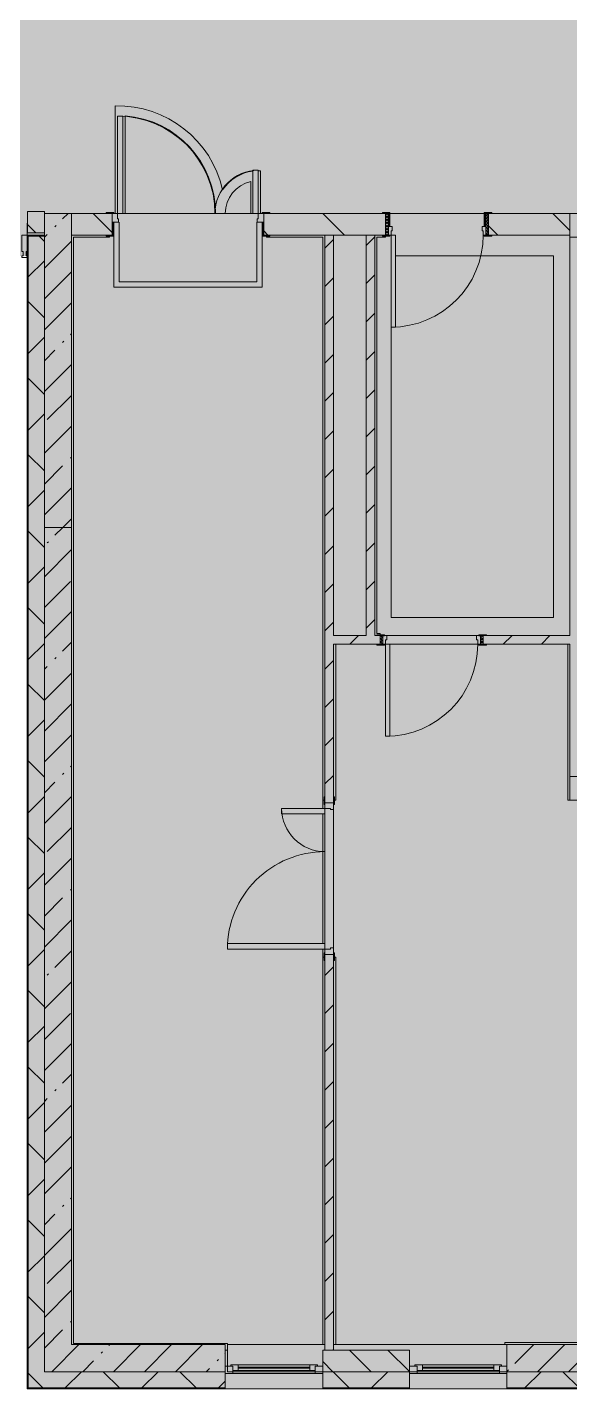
# Model space of a CAD drawing. Header units: millimetres. Extents: x 81382 to 274816, y -8553 to 29000.
# Drawn here: x 237008 to 242016, y -258 to 12321 of the extents above; entities that cross this region are included whole.
import ezdxf

# ---------------------------------------------------------------- set-up
doc = ezdxf.new("R2010")
doc.units = ezdxf.units.MM
doc.linetypes.add('200_ШТРИХ__ш1_п0_6_', pattern=[800, 500, -300])
for name, color, linetype, lineweight, true_color in [('A-DETL-1', 7, 'Continuous', 5, 0x737373), ('A-DOOR-4', 7, 'Continuous', 5, 0xb7b7b7), ('A-DOOR-5', 7, 'Continuous', 5, 0xe2e2e2), ('A-DOOR-6', 7, 'Continuous', 5, 0xaaaaaa), ('A-DOOR-FRAM-4', 7, 'Continuous', 5, 0xe2e2e2), ('A-DOOR-FRAM-5', 7, 'Continuous', 5, 0xb7b7b7), ('A-DOOR-FRAM-6', 7, 'Continuous', 5, 0xaaaaaa), ('A-FLOR-1', 7, 'Continuous', 5, 0xb7b7b7), ('A-GLAZ-2', 7, 'Continuous', 5, 0x737373), ('A-GLAZ-CWMG-3', 7, 'Continuous', 5, 0x737373), ('A-WALL-3', 7, 'Continuous', 5, 0x737373), ('A-WALL-4', 7, 'Continuous', 9, 0x737373), ('I-WALL-3', 7, 'Continuous', 5, 0x737373), ('S-COLS-2', 7, 'Continuous', 5, 0x737373)]:
    doc.layers.add(name, color=color, linetype=linetype, lineweight=lineweight, true_color=true_color)
doc.layers.add('A-DETL-GENF-2', color=7, linetype='Continuous', lineweight=9, true_color=0xc0c0c0, transparency=0.4)
for name, color, linetype, lineweight in [('A-DETL-MBND-1', 7, '200_ШТРИХ__ш1_п0_6_', 9), ('A-GLAZ-CWMG-2', 7, 'Continuous', 5), ('A-WALL', 7, 'Continuous', 9), ('A-WALL-2', 7, 'Continuous', 5), ('I-WALL-2', 7, 'Continuous', 5), ('S-COLS-1', 7, 'Continuous', 5)]:
    doc.layers.add(name, color=color, linetype=linetype, lineweight=lineweight)
pattern_1 = [(45, (147806.5, 0), (-176.7767, 176.7767), [])]
pattern_2 = [(45, (147806.5, 0), (-353.5534, 353.5534), []), (135, (147806.5, 0), (-353.5534, -353.5534), [])]
pattern_3 = [(135, (147806.5, 0), (-353.5534, -353.5534), [])]
pattern_4 = [(45, (147806.5, 0), (-285.1231, 285.1231), []), (45, (148091.6, 0), (-285.1231, 285.1231), [504.031, -100.806, 16.764, -84.042])]

# ---------------------------------------------------------------- blocks, each defined once
blk = doc.blocks.new('110_Дверь_СКБ_2Ст - Д-5_п_ Из игровой в коридор-32215844-3_6_3_птичка')
at = {"layer": 'A-DOOR-5'}
for points in [[(-638, 40), (-588, 40), (-588, 940), (-638, 940)], [(612, 440), (612, 40), (662, 40), (662, 440)]]:
    blk.add_hatch(color=256, dxfattribs=at).paths.add_polyline_path(points)
h = blk.add_hatch(color=256, dxfattribs=at)
h.paths.add_polyline_path([(-688, 40), (-688, -40), (-628, -40), (-628, -10), (-638, -10), (-638, 40)])
h.paths.add_polyline_path([(652, -40), (712, -40), (712, 40), (662, 40), (662, -10), (652, -10)])
at = {"layer": 'A-DOOR-FRAM-4'}
for points in [[(-743, 40), (-673, 40), (-673, 48), (-743, 48)], [(698, 40), (767, 40), (767, 48), (698, 48)], [(-743, -48), (-673, -48), (-673, -40), (-743, -40)], [(698, -48), (767, -48), (767, -40), (698, -40)]]:
    blk.add_hatch(color=256, dxfattribs=at).paths.add_polyline_path(points)
at = {"layer": 'A-DOOR-4'}
for p, q in [((-638, 940), (-638, 40)), ((-588, 940), (-638, 940)), ((-588, 40), (-588, 940)), ((662, 440), (612, 440)), ((612, 440), (612, 40)), ((662, 40), (662, 440)), ((-638, 40), (-588, 40)), ((612, 40), (662, 40))]:
    blk.add_line(p, q, dxfattribs=at)
for centre, radius, start, end in [((-638, 40), 900, 0, 90), ((662, 40), 400, 90, 180)]:
    blk.add_arc(centre, radius, start, end, dxfattribs=at)
at = {"layer": 'A-DOOR-FRAM-5'}
for p, q in [((-673, 48), (-743, 48)), ((-743, 48), (-743, 40)), ((-743, 40), (-673, 40)), ((-638, 40), (-688, 40)), ((-688, 40), (-688, -40)), ((-673, 40), (-673, 48)), ((-638, -10), (-638, 40)), ((662, 40), (662, -10)), ((712, 40), (662, 40)), ((767, 48), (698, 48)), ((698, 48), (698, 40)), ((698, 40), (767, 40)), ((712, -40), (712, 40)), ((767, 40), (767, 48)), ((-673, -40), (-743, -40)), ((-743, -40), (-743, -48)), ((-743, -48), (-673, -48)), ((-688, -40), (-628, -40)), ((-673, -39), (-688, -39)), ((-688, -39), (-688, -40)), ((-688, -40), (-673, -40)), ((-673, -40), (-673, -39)), ((-673, -48), (-673, -40)), ((-628, -10), (-638, -10)), ((-628, -40), (-628, -10)), ((662, -10), (652, -10)), ((652, -10), (652, -40)), ((652, -40), (712, -40)), ((712, -39), (698, -39)), ((698, -39), (698, -40)), ((698, -40), (712, -40)), ((767, -40), (698, -40)), ((698, -40), (698, -48)), ((698, -48), (767, -48)), ((712, -40), (712, -39)), ((767, -48), (767, -40))]:
    blk.add_line(p, q, dxfattribs=at)
blk = doc.blocks.new('110_Дверь_СКБ_2Ст - Д-2а_п_ Из коридора на лестницу-32215207-3_6_3_птичка')
at = {"layer": 'A-DOOR-5'}
for points in [[(-587.5, 100), (-587.5, 1000), (-637.5, 1000), (-637.5, 100)], [(662.5, 100), (662.5, 500), (612.5, 500), (612.5, 100)], [(712.5, -100), (712.5, 20), (697.5, 20), (697.5, -100)]]:
    blk.add_hatch(color=256, dxfattribs=at).paths.add_polyline_path(points)
h = blk.add_hatch(color=256, dxfattribs=at)
h.paths.add_polyline_path([(-687.5, 20), (-627.5, 20), (-627.5, 50), (-637.5, 50), (-637.5, 100), (-687.5, 100)])
h.paths.add_polyline_path([(652.5, 20), (712.5, 20), (712.5, 100), (662.5, 100), (662.5, 50), (652.5, 50), (652.5, 25.9)])
at = {"layer": 'A-DOOR-FRAM-4'}
for points in [[(-672.5, 100), (-672.5, 108), (-742.5, 108), (-742.5, 100)], [(-672.5, -100), (-672.5, 20), (-687.5, 20), (-687.5, -100)], [(767.5, 100), (767.5, 108), (697.5, 108), (697.5, 100), (727.8, 100)], [(-672.5, -108), (-672.5, -100), (-742.5, -100), (-742.5, -108)], [(767.5, -108), (767.5, -100), (697.5, -100), (697.5, -108), (727.8, -108)]]:
    blk.add_hatch(color=256, dxfattribs=at).paths.add_polyline_path(points)
at = {"layer": 'A-DOOR-4'}
for p, q in [((-637.5, 1000), (-637.5, 100)), ((-587.5, 1000), (-637.5, 1000)), ((-587.5, 100), (-587.5, 1000)), ((662.5, 500), (612.5, 500)), ((612.5, 500), (612.5, 100)), ((662.5, 100), (662.5, 500)), ((-637.5, 100), (-587.5, 100)), ((612.5, 100), (662.5, 100))]:
    blk.add_line(p, q, dxfattribs=at)
for centre, radius, start, end in [((-637.5, 100), 900, 0, 90), ((662.5, 100), 400, 90, 180)]:
    blk.add_arc(centre, radius, start, end, dxfattribs=at)
at = {"layer": 'A-DOOR-FRAM-5'}
for p, q in [((-672.5, 108), (-742.5, 108)), ((-742.5, 108), (-742.5, 100)), ((-742.5, 100), (-672.5, 100)), ((-637.5, 100), (-687.5, 100)), ((-687.5, 100), (-687.5, 20)), ((-687.5, 20), (-627.5, 20)), ((-672.5, 20), (-687.5, 20)), ((-687.5, 20), (-687.5, -100)), ((-672.5, 100), (-672.5, 108)), ((-672.5, -100), (-672.5, 20)), ((-637.5, 50), (-637.5, 100)), ((-627.5, 50), (-637.5, 50)), ((-627.5, 20), (-627.5, 50)), ((662.5, 50), (652.5, 50)), ((652.5, 50), (652.5, 20)), ((652.5, 20), (712.5, 20)), ((662.5, 100), (662.5, 50)), ((712.5, 100), (662.5, 100)), ((767.5, 108), (697.5, 108)), ((697.5, 108), (697.5, 100)), ((697.5, 100), (767.5, 100)), ((712.5, 20), (697.5, 20)), ((697.5, 20), (697.5, -100)), ((712.5, 20), (712.5, 100)), ((712.5, -100), (712.5, 20)), ((767.5, 100), (767.5, 108)), ((-672.5, -100), (-742.5, -100)), ((-742.5, -100), (-742.5, -108)), ((-742.5, -108), (-672.5, -108)), ((-687.5, -100), (-672.5, -100)), ((-672.5, -108), (-672.5, -100)), ((697.5, -100), (712.5, -100)), ((767.5, -100), (697.5, -100)), ((697.5, -100), (697.5, -108)), ((697.5, -108), (767.5, -108)), ((767.5, -108), (767.5, -100))]:
    blk.add_line(p, q, dxfattribs=at)
blk = doc.blocks.new('BSC_Колонна _Прямоугольная - 250х900-V58-3_6_3_птичка')
at = {"layer": 'S-COLS-1'}
h = blk.add_hatch(dxfattribs=at)
h.set_pattern_fill('FP_90', color=256, style=0, pattern_type=2)
h.set_pattern_definition([(45, (-94080, -25), (-285.1231, 285.1231), []), (45, (-93794.88, -25), (-285.1231, 285.1231), [504.031, -100.806, 16.764, -84.042])])
h.paths.add_polyline_path([(450, -125), (450, 125), (-450, 125), (-450, -125), (66, -125)])
at = {"layer": 'S-COLS-2'}
for p, q in [((450, 125), (-450, 125)), ((-450, 125), (-450, -125)), ((450, -125), (450, 125)), ((-450, -125), (450, -125))]:
    blk.add_line(p, q, dxfattribs=at)
blk = doc.blocks.new('120_Окно_СКБ_1Ст - 120_Окно_СКБ_1Ст 900х2500_h_ с форточкой-V60-3_6_3_птичка')
at = {"layer": 'A-GLAZ-2'}
for p, q in [((-450, -127), (-450, -57)), ((-450, -57), (-380, -57)), ((450, -57), (-450, -57)), ((-380, -57), (-380, -127)), ((380, -87), (-380, -87)), ((-380, -87), (-380, -127)), ((-330, -137), (-330, -87)), ((-330, -107), (330, -107)), ((330, -117), (-330, -117)), ((330, -137), (330, -87)), ((380, -127), (380, -57)), ((380, -57), (450, -57)), ((380, -127), (380, -87)), ((450, -57), (450, -127)), ((-380, -127), (-450, -127)), ((-450, -127), (-400, -127)), ((-380, -127), (-400, -127)), ((-400, -127), (-400, -137)), ((-400, -137), (400, -137)), ((400, -137), (-400, -137)), ((450, -127), (380, -127)), ((400, -127), (380, -127)), ((400, -127), (450, -127)), ((400, -137), (400, -127))]:
    blk.add_line(p, q, dxfattribs=at)
blk = doc.blocks.new('120_Окно_СКБ_1Ст - 120_Окно_СКБ_1Ст 900х2500_h_ с форточкой-22876038-3_6_3_птичка')
at = {"layer": 'A-GLAZ-2'}
for p, q in [((-450, -127), (-450, -57)), ((-450, -57), (-380, -57)), ((450, -57), (-450, -57)), ((-380, -57), (-380, -127)), ((380, -87), (-380, -87)), ((-380, -87), (-380, -127)), ((-330, -137), (-330, -87)), ((-330, -107), (330, -107)), ((330, -117), (-330, -117)), ((330, -137), (330, -87)), ((380, -127), (380, -57)), ((380, -57), (450, -57)), ((380, -127), (380, -87)), ((450, -57), (450, -127)), ((-380, -127), (-450, -127)), ((-450, -127), (-400, -127)), ((-380, -127), (-400, -127)), ((-400, -127), (-400, -137)), ((-400, -137), (400, -137)), ((400, -137), (-400, -137)), ((450, -127), (380, -127)), ((400, -127), (380, -127)), ((400, -127), (450, -127)), ((400, -137), (400, -127))]:
    blk.add_line(p, q, dxfattribs=at)
blk = doc.blocks.new('110_Дверь_СКБ_1Ст_Внутренняя1 - Д-8 950x2100h_охрана-V34-3_6_3_птичка')
at = {"layer": 'A-DOOR-5'}
h = blk.add_hatch(color=256, dxfattribs=at)
h.paths.add_polyline_path([(437, 100), (437, 60), (427, 60), (427, 20), (462, 20), (462, 100)])
h.paths.add_polyline_path([(-413, 100), (-438, 100), (-438, 20), (-403, 20), (-403, 60), (-413, 60)])
at = {"layer": 'A-DOOR-6'}
h = blk.add_hatch(dxfattribs=at)
h.set_pattern_fill('FP_6', color=256, style=0, pattern_type=2)
h.set_pattern_definition([(135, (1826.41, 164.685), (-14.14214, -14.14214), []), (225, (1826.41, 164.685), (14.14214, -14.14214), [])])
h.paths.add_polyline_path([(487, 100), (462, 100), (462, -100), (487, -100)])
at = {"layer": 'A-DOOR-FRAM-4'}
for points in [[(397, 950), (397, 100), (437, 100), (437, 950)], [(-493, 108), (-493, 100), (-423, 100), (-423, 108)], [(-423, 20), (-438, 20), (-438, -100), (-423, -100)], [(517, 108), (447, 108), (447, 100), (517, 100)], [(462, 20), (447, 20), (447, -100), (462, -100)], [(-493, -100), (-493, -108), (-423, -108), (-423, -100)], [(447, -100), (447, -108), (517, -108), (517, -100)]]:
    blk.add_hatch(color=256, dxfattribs=at).paths.add_polyline_path(points)
at = {"layer": 'A-DOOR-FRAM-6'}
h = blk.add_hatch(dxfattribs=at)
h.set_pattern_fill('FP_7', color=256, style=0, pattern_type=2)
h.set_pattern_definition([(45, (-296.384, 164.685), (-14.1421, 14.1421), []), (135, (-296.384, 164.685), (-14.1421, -14.1421), [])])
h.paths.add_polyline_path([(-438, 100), (-463, 100), (-463, -100), (-438, -100)])
at = {"layer": 'A-DOOR-4'}
for p, q in [((437, 950), (397, 950)), ((397, 950), (397, 100)), ((437, 100), (437, 950)), ((397, 100), (437, 100))]:
    blk.add_line(p, q, dxfattribs=at)
blk.add_arc((437, 100), 850, 90, 180, dxfattribs=at)
at = {"layer": 'A-DOOR-FRAM-5'}
for p, q in [((-423, 108), (-493, 108)), ((-493, 108), (-493, 100)), ((-493, 100), (-423, 100)), ((-438, 100), (-463, 100)), ((-463, 100), (-463, -100)), ((-413, 100), (-438, 100)), ((-438, 100), (-438, 20)), ((-438, -100), (-438, 100)), ((-423, 100), (-438, 100)), ((-438, 100), (-438, 99)), ((-438, 99), (-423, 99)), ((-438, 20), (-403, 20)), ((-423, 20), (-438, 20)), ((-438, 20), (-438, -100)), ((-423, 100), (-423, 108)), ((-423, 99), (-423, 100)), ((-423, -100), (-423, 20)), ((-413, 60), (-413, 100)), ((-403, 60), (-413, 60)), ((-403, 20), (-403, 60)), ((437, 60), (427, 60)), ((427, 60), (427, 20)), ((427, 20), (462, 20)), ((437, 100), (437, 60)), ((462, 100), (437, 100)), ((517, 108), (447, 108)), ((447, 108), (447, 100)), ((462, 100), (447, 100)), ((447, 100), (447, 99)), ((447, 100), (517, 100)), ((447, 99), (462, 99)), ((462, 20), (447, 20)), ((447, 20), (447, -100)), ((462, 20), (462, 100)), ((487, 100), (462, 100)), ((462, 100), (462, -100)), ((462, 99), (462, 100)), ((462, -100), (462, 20)), ((487, -100), (487, 100)), ((517, 100), (517, 108)), ((-423, -100), (-493, -100)), ((-493, -100), (-493, -108)), ((-493, -108), (-423, -108)), ((-463, -100), (-438, -100)), ((-438, -100), (-423, -100)), ((-423, -108), (-423, -100)), ((447, -100), (462, -100)), ((517, -100), (447, -100)), ((447, -100), (447, -108)), ((447, -108), (517, -108)), ((462, -100), (487, -100)), ((517, -108), (517, -100))]:
    blk.add_line(p, q, dxfattribs=at)
blk = doc.blocks.new('110_Дверь_СКБ_1Ст_Внутренняя1 - Д-8 950x2100h_охрана-V63-3_6_3_птичка')
at = {"layer": 'A-DOOR-5'}
h = blk.add_hatch(color=256, dxfattribs=at)
h.paths.add_polyline_path([(-438, 40), (-438, -40), (-403, -40), (-403, 0), (-413, 0), (-413, 40)])
h.paths.add_polyline_path([(437, 40), (437, 0), (427, 0), (427, -40), (462, -40), (462, 40)])
at = {"layer": 'A-DOOR-6'}
h = blk.add_hatch(dxfattribs=at)
h.set_pattern_fill('FP_16', color=256, style=0, pattern_type=2)
h.set_pattern_definition([(135, (1826.41, 104.685), (-14.14214, -14.14214), []), (225, (1826.41, 104.685), (14.14214, -14.14214), [])])
h.paths.add_polyline_path([(487, 40), (462, 40), (462, -40), (487, -40)])
at = {"layer": 'A-DOOR-FRAM-4'}
for points in [[(397, 890), (397, 40), (437, 40), (437, 890)], [(-493, 48), (-493, 40), (-423, 40), (-423, 48)], [(517, 48), (447, 48), (447, 40), (517, 40)], [(-423, -40), (-493, -40), (-493, -48), (-423, -48)], [(447, -40), (447, -48), (517, -48), (517, -40)]]:
    blk.add_hatch(color=256, dxfattribs=at).paths.add_polyline_path(points)
at = {"layer": 'A-DOOR-FRAM-6'}
h = blk.add_hatch(dxfattribs=at)
h.set_pattern_fill('FP_17', color=256, style=0, pattern_type=2)
h.set_pattern_definition([(45, (-296.384, 104.685), (-14.1421, 14.1421), []), (135, (-296.384, 104.685), (-14.1421, -14.1421), [])])
h.paths.add_polyline_path([(-438, 40), (-463, 40), (-463, -40), (-438, -40)])
at = {"layer": 'A-DOOR-4'}
for p, q in [((437, 890), (397, 890)), ((397, 890), (397, 40)), ((437, 40), (437, 890)), ((397, 40), (437, 40))]:
    blk.add_line(p, q, dxfattribs=at)
blk.add_arc((437, 40), 850, 90, 180, dxfattribs=at)
at = {"layer": 'A-DOOR-FRAM-5'}
for p, q in [((-423, 48), (-493, 48)), ((-493, 48), (-493, 40)), ((-493, 40), (-423, 40)), ((-438, 40), (-463, 40)), ((-463, 40), (-463, -40)), ((-413, 40), (-438, 40)), ((-438, 40), (-438, -40)), ((-438, -40), (-438, 40)), ((-423, 40), (-438, 40)), ((-438, 40), (-438, 39)), ((-438, 39), (-423, 39)), ((-423, 40), (-423, 48)), ((-423, 39), (-423, 40)), ((-413, 0), (-413, 40)), ((-403, 0), (-413, 0)), ((-403, -40), (-403, 0)), ((437, 0), (427, 0)), ((427, 0), (427, -40)), ((437, 40), (437, 0)), ((462, 40), (437, 40)), ((517, 48), (447, 48)), ((447, 48), (447, 40)), ((462, 40), (447, 40)), ((447, 40), (447, 39)), ((447, 40), (517, 40)), ((447, 39), (462, 39)), ((462, -40), (462, 40)), ((487, 40), (462, 40)), ((462, 40), (462, -40)), ((462, 39), (462, 40)), ((487, -40), (487, 40)), ((517, 40), (517, 48)), ((-423, -40), (-493, -40)), ((-493, -40), (-493, -48)), ((-493, -48), (-423, -48)), ((-463, -40), (-438, -40)), ((-423, -39), (-438, -39)), ((-438, -39), (-438, -40)), ((-438, -40), (-403, -40)), ((-438, -40), (-423, -40)), ((-423, -40), (-423, -39)), ((-423, -48), (-423, -40)), ((427, -40), (462, -40)), ((462, -39), (447, -39)), ((447, -39), (447, -40)), ((447, -40), (462, -40)), ((517, -40), (447, -40)), ((447, -40), (447, -48)), ((447, -48), (517, -48)), ((462, -40), (462, -39)), ((462, -40), (487, -40)), ((517, -48), (517, -40))]:
    blk.add_line(p, q, dxfattribs=at)
blk = doc.blocks.new('Прямоугольный импост - Импост структурный с накладкой - 190мм-33184356-3_6_3_птичка')
at = {"layer": 'A-GLAZ-CWMG-2'}
for p, q in [((-50, 2), (-50, 17)), ((-50, 17), (0, 17)), ((0, 17), (0, 2))]:
    blk.add_line(p, q, dxfattribs=at)
at = {"layer": 'A-GLAZ-CWMG-3'}
for p, q in [((-40, 0), (-50, 0)), ((-40, -40), (-40, 0)), ((0, 0), (-10, 0)), ((-10, 0), (-10, -40)), ((-50, -190), (-50, -40)), ((-50, -40), (-40, -40)), ((-10, -40), (0, -40)), ((0, -40), (0, -190)), ((0, -190), (-50, -190))]:
    blk.add_line(p, q, dxfattribs=at)

msp = doc.modelspace()

# ---------------------------------------------------------------- hatches: boundary and pattern name
at = {"layer": 'A-DETL-GENF-2'}
msp.add_hatch(color=256, dxfattribs=at).paths.add_polyline_path([(272158.8, -258), (273039.5, -258), (273039.5, 21479), (241139.5, 21479), (241139.5, 27379), (232376.5, 27379), (232376.5, 10208.3), (237016.5, 10208.3), (237016.5, -258), (271243.4, -258)])
at = {"layer": 'A-WALL-2'}
h = msp.add_hatch(dxfattribs=at)
h.set_pattern_fill('FP_67', color=256, style=0, pattern_type=2)
h.set_pattern_definition(pattern_2)
h.paths.add_polyline_path([(237016.5, -100), (237166.5, -100), (237166.5, 10392), (237016.5, 10392), (237016.5, 140.2)])
h = msp.add_hatch(dxfattribs=at)
h.set_pattern_fill('FP_65', color=256, style=0, pattern_type=2)
h.set_pattern_definition([(135, (147806.5, 0), (-176.7767, -176.7767), [])])
h.paths.add_polyline_path([(269236.5, -100), (269236.5, 100), (268936.5, 100), (268936.5, -100)])
h.paths.add_polyline_path([(261486.5, -100), (261486.5, 100), (261236.5, 100), (261236.5, -100)])
h.paths.add_polyline_path([(258536.5, -100), (259436.5, -100), (259436.5, 100), (258536.5, 100)])
h.paths.add_polyline_path([(267136.5, -100), (267136.5, 100), (266636.5, 100), (266636.5, -100)])
h.paths.add_polyline_path([(256736.5, -100), (257636.5, -100), (257636.5, 100), (256736.5, 100)])
h.paths.add_polyline_path([(264836.1, -100), (264836.5, -100), (264836.1, 100), (263786.5, 100), (263786.5, -100), (263920.8, -100)])
h.paths.add_polyline_path([(249275.5, -100), (249536.5, -100), (249536.5, 100), (248636.5, 100), (248636.5, -100)])
h.paths.add_polyline_path([(242336.5, -100), (242586.5, -100), (242586.5, 100), (242336.5, 100), (242336.5, 56.5)])
h.paths.add_polyline_path([(254036.5, -100), (254036.5, 100), (252986.5, 100), (252986.5, -100)])
h.paths.add_polyline_path([(245614.1, -100), (245936.5, -100), (245936.5, 100), (244886.5, 100), (244886.5, -100)])
h.paths.add_polyline_path([(250436.5, -100), (250686.5, -100), (250686.5, 100), (250436.5, 100)])
h.paths.add_polyline_path([(240122.1, -100), (240536.5, -100), (240536.5, 100), (239736.5, 100), (239736.5, -100)])
h = msp.add_hatch(dxfattribs=at)
h.set_pattern_fill('FP_67', color=256, style=0, pattern_type=2)
h.set_pattern_definition(pattern_2)
h.paths.add_polyline_path([(271536.5, -250), (272886.5, -250), (272886.5, -100), (271536.5, -100)])
h.paths.add_polyline_path([(268497.4, -250), (269236.5, -250), (269236.5, -100), (268036.5, -100), (268036.5, -250)])
h.paths.add_polyline_path([(256736.5, -250), (257636.5, -250), (257636.5, -100), (256736.5, -100)])
h.paths.add_polyline_path([(261486.5, -250), (261486.5, -100), (260336.5, -100), (260336.5, -250), (261174.8, -250)])
h.paths.add_polyline_path([(254936.5, -250), (255836.5, -250), (255836.5, -100), (254936.5, -100)])
h.paths.add_polyline_path([(263786.5, -250), (264836.5, -250), (264836.1, -100), (263786.5, -100)])
h.paths.add_polyline_path([(259436.5, -250), (259436.5, -100), (258536.5, -100), (258536.5, -250)])
h.paths.add_polyline_path([(267136.5, -250), (267136.5, -100), (265736.5, -100), (265736.5, -250), (265751.4, -250)])
h.paths.add_polyline_path([(250686.5, -250), (250686.5, -100), (248636.5, -100), (248636.5, -250), (250190.8, -250)])
h.paths.add_polyline_path([(254036.5, -250), (254036.5, -100), (252986.5, -100), (252986.5, -250)])
h.paths.add_polyline_path([(247736.5, -250), (247736.5, -100), (246836.5, -100), (246836.5, -250), (247444.8, -250)])
h.paths.add_polyline_path([(245614.1, -250), (245936.5, -250), (245936.5, -100), (244886.5, -100), (244886.5, -250)])
h.paths.add_polyline_path([(241436.5, -250), (242586.5, -250), (242586.5, -100), (241436.5, -100)])
h.paths.add_polyline_path([(240536.5, -250), (240536.5, -100), (239736.5, -100), (239736.5, -250), (240122.1, -250)])
h.paths.add_polyline_path([(238836.5, -250), (238836.5, -100), (237016.5, -100), (237016.5, -250), (238291.5, -250)])
at = {"layer": 'I-WALL-2'}
h = msp.add_hatch(dxfattribs=at)
h.set_pattern_fill('FP_66', color=256, style=0, pattern_type=2)
h.set_pattern_definition(pattern_3)
h.paths.add_polyline_path([(237166.5, 10420), (237166.5, 10620), (237010, 10620), (237010, 10420), (237093.9, 10420)])
h = msp.add_hatch(dxfattribs=at)
h.set_pattern_fill('FP_63', color=256, style=0, pattern_type=2)
h.set_pattern_definition(pattern_4)
h.paths.add_polyline_path([(237416.5, 7700), (237416.5, 10600), (237166.5, 10600), (237166.5, 7700)])
h = msp.add_hatch(dxfattribs=at)
h.set_pattern_fill('FP_66', color=256, style=0, pattern_type=2)
h.set_pattern_definition(pattern_3)
h.paths.add_polyline_path([(249416.5, 10400), (251451.5, 10400), (251451.5, 10600), (249416.5, 10600)])
h.paths.add_polyline_path([(254767.5, 10400), (254936.5, 10400), (254936.5, 10600), (252901.5, 10600), (252901.5, 10400), (252936.8, 10400)])
h.paths.add_polyline_path([(237791.5, 10400), (237791.5, 10600), (237416.5, 10600), (237416.5, 10400), (237736.5, 10400)])
h.paths.add_polyline_path([(239206.8, 10400), (240316.5, 10400), (240316.5, 10600), (239191.5, 10600), (239191.5, 10400)])
h.paths.add_polyline_path([(241952.8, 10400), (242016.5, 10400), (242016.5, 10600), (241266.5, 10600), (241266.5, 10400), (241296.5, 10400)])
h = msp.add_hatch(dxfattribs=at)
h.set_pattern_fill('FP_68', color=256, style=0, pattern_type=2)
h.set_pattern_definition(pattern_1)
h.paths.add_polyline_path([(239836.5, 100), (239836.5, 3755), (239756.5, 3755), (239756.5, 100)])
h.paths.add_polyline_path([(239806.5, 5155), (239836.5, 5155), (239836.5, 10400), (239756.5, 10400), (239756.5, 5155)])
h = msp.add_hatch(dxfattribs=at)
h.set_pattern_fill('FP_68', color=256, style=0, pattern_type=2)
h.set_pattern_definition(pattern_1)
h.paths.add_polyline_path([(240216.5, 6700), (240216.5, 10400), (240136.5, 10400), (240136.5, 6700)])
h = msp.add_hatch(dxfattribs=at)
h.set_pattern_fill('FP_63', color=256, style=0, pattern_type=2)
h.set_pattern_definition(pattern_4)
h.paths.add_polyline_path([(237166.5, 100), (237416.5, 100), (237416.5, 7700), (237166.5, 7700), (237166.5, 140.2)])
h = msp.add_hatch(dxfattribs=at)
h.set_pattern_fill('FP_68', color=256, style=0, pattern_type=2)
h.set_pattern_definition(pattern_1)
h.paths.add_polyline_path([(239836.5, 6620), (240266.5, 6620), (240266.5, 6700), (239836.5, 6699.6)])
h.paths.add_polyline_path([(241952.8, 6620), (242016.5, 6620), (242016.5, 6700), (241216.5, 6699.6), (241216.5, 6620), (241246.5, 6620)])
h = msp.add_hatch(dxfattribs=at)
h.set_pattern_fill('FP_63', color=256, style=0, pattern_type=2)
h.set_pattern_definition(pattern_4)
h.paths.add_polyline_path([(238836.5, -100), (238836.5, 150), (237416.5, 150), (237416.5, 100), (237166.5, 100), (237166.5, -100), (238291.5, -100)])

# ---------------------------------------------------------------- linework, layer by layer
at = {"layer": 'A-DETL-1'}
for p, q in [((240406.5, 10207.5), (241866.5, 10207.5)), ((241866.5, 10207.5), (241866.5, 6867.5)), ((240366.5, 6867.5), (240366.5, 9550)), ((241866.5, 6867.5), (240366.5, 6867.5))]:
    msp.add_line(p, q, dxfattribs=at)
at = {"layer": 'A-DETL-MBND-1'}
msp.add_line((237008.5, 10400), (237008.5, 10510), dxfattribs=at)
at = {"layer": 'A-FLOR-1'}
for p, q in [((237821.5, 11594.8), (237821.5, 10600)), ((237911.5, 10600), (237911.5, 11502.3)), ((239162.7, 10600), (239162.7, 10994.4)), ((239072.7, 10897.1), (239072.7, 10600)), ((237891.5, 10600), (237911.5, 10600)), ((237911.5, 10600), (238746.5, 10600)), ((238746.5, 10600), (237911.5, 10600)), ((238746.5, 10600), (238836.5, 10600)), ((238836.5, 10600), (239072.7, 10600)), ((239091.5, 10600), (238836.5, 10600)), ((240356.5, 10600), (241226.5, 10600)), ((241226.5, 10600), (240356.5, 10600)), ((237856.5, 9970), (237856.5, 10520)), ((239126.5, 10520), (239126.5, 9970)), ((237766.5, 10380), (237436.5, 10380)), ((237436.5, 10380), (237436.5, 160)), ((237766.5, 10392), (237766.5, 10380)), ((237806.5, 10392), (237806.5, 9979.3)), ((239176.5, 9920), (239176.5, 10392)), ((239216.5, 10380), (239216.5, 10392)), ((239736.5, 10380), (239216.5, 10380)), ((239736.5, 10380), (239736.5, 5105)), ((240316.5, 10380), (240236.5, 10380)), ((240236.5, 10380), (240236.5, 6720)), ((240316.5, 10392), (240316.5, 10380)), ((237806.5, 9978.8), (237806.5, 9920)), ((239126.5, 9970), (237856.5, 9970)), ((237806.5, 9920), (239176.5, 9920)), ((240236.5, 6720), (240266.5, 6720)), ((240266.5, 6720), (240266.5, 6708)), ((239856.5, 6620), (239856.5, 5180)), ((241997.5, 5180), (241997.5, 6620)), ((239748.5, 5180), (239736.5, 5180)), ((239856.5, 5180), (239844.5, 5180)), ((242016.5, 5180), (241997.5, 5180)), ((239736.5, 3855), (239736.5, 5055)), ((239736.5, 3805), (239736.5, 150)), ((239736.5, 3730), (239748.5, 3730)), ((239844.5, 3730), (239856.5, 3730)), ((239856.5, 3730), (239856.5, 150)), ((237436.5, 160), (238856.5, 160)), ((238856.5, 160), (238856.5, 120)), ((241416, 150), (241416, 170)), ((241416, 170), (242356, 170))]:
    msp.add_line(p, q, dxfattribs=at)
for centre, radius, start, end in [((237841.5, 10600), 995, 12.67054, 91.1511), ((237841.5, 10600), 905, 0, 85.56313), ((239141.5, 10600), 395, 97.27853, 146.45952), ((239141.5, 10600), 395, 86.92799, 90.00404), ((239141.5, 10600), 305, 103.0427, 180)]:
    msp.add_arc(centre, radius, start, end, dxfattribs=at)
at = {"layer": 'A-WALL'}
msp.add_line((237013.5, 10395), (237013.5, -253), dxfattribs=at)
at = {"layer": 'A-WALL-2'}
msp.add_line((237008.5, 10400), (237008.5, -258), dxfattribs=at)
at = {"layer": 'A-WALL-3'}
for p, q in [((237166.5, 10400), (237008.5, 10400)), ((238836.5, 100), (238857, 100)), ((239756.5, 100), (239736.5, 100)), ((239736.5, 100), (239736.5, -258)), ((240536.5, 100), (239836.5, 100)), ((240536.5, -258), (240536.5, 100)), ((238836.5, -100), (237166.5, -100)), ((238836.5, -258), (238836.5, -100)), ((238857, -100), (238857, -100)), ((238857, -100), (239736.5, -100)), ((240536.5, -100), (241436.5, -100)), ((241436.5, -100), (241436.5, -258)), ((237008.5, -258), (240536.5, -258)), ((240536.5, -258), (254936.5, -258))]:
    msp.add_line(p, q, dxfattribs=at)
at = {"layer": 'A-WALL-4'}
for p, q in [((237416.5, 10400), (237416.5, 10600)), ((242016.5, 10600), (242016.5, 10400)), ((237166.5, 10395), (237013.5, 10395)), ((237016.5, 10392), (237016.5, -250)), ((237166.5, 10392), (237016.5, 10392)), ((239836.5, 10400), (239756.5, 10400)), ((240216.5, 10400), (240136.5, 10400)), ((242016.5, 5400), (242096.5, 5400)), ((239756.5, 100), (239836.5, 100)), ((239736.5, -100), (240536.5, -100)), ((240536.5, -100), (239736.5, -100)), ((237016.5, -250), (238836.5, -250)), ((239736.5, -250), (240536.5, -250)), ((241436.5, -250), (242586.5, -250)), ((237016.5, -253), (238836.5, -253)), ((239736.5, -253), (240536.5, -253)), ((241436.5, -253), (242586.5, -253))]:
    msp.add_line(p, q, dxfattribs=at)
at = {"layer": 'I-WALL-3'}
for p, q in [((237166.5, 10620), (237010, 10620)), ((237010, 10620), (237010, 10420)), ((237166.5, 10420), (237166.5, 10618.4)), ((237736.5, 10600), (237166.5, 10600)), ((237166.5, 10600), (237166.5, 10400)), ((240286.5, 10600), (239246.5, 10600)), ((246306.5, 10600), (241296.5, 10600)), ((237010, 10420), (237166.5, 10420)), ((237166.5, 10400), (237166.5, -100)), ((237416.5, 10400), (237736.5, 10400)), ((237416.5, 150), (237416.5, 10400)), ((239246.5, 10400), (239756.5, 10400)), ((239756.5, 10400), (239756.5, 5210)), ((239836.5, 6700), (239836.5, 10400)), ((239836.5, 10400), (240136.5, 10400)), ((240136.5, 10400), (240136.5, 6700)), ((240216.5, 6700), (240216.5, 10400)), ((240216.5, 10400), (240286.5, 10400)), ((241296.5, 10400), (242016.5, 10400)), ((242016.5, 10400), (242016.5, 6700)), ((242016.5, 10380), (249416.5, 10380)), ((237166.5, 7700), (237416.5, 7700)), ((240136.5, 6700), (239836.5, 6700)), ((240236.5, 6700), (240216.5, 6700)), ((240326.5, 6700), (241156.5, 6700)), ((242016.5, 6700), (241246.5, 6700)), ((239836.5, 6620), (240236.5, 6620)), ((239836.5, 5210), (239836.5, 6620)), ((241166.5, 6620), (240356.5, 6620)), ((241246.5, 6620), (242016.5, 6620)), ((242016.5, 6620), (242016.5, 5180)), ((242016.5, 5180), (247436.5, 5180)), ((239756.5, 3855), (239756.5, 5055)), ((239836.5, 5095), (239836.5, 3815)), ((239756.5, 3700), (239756.5, 100)), ((239836.5, 100), (239836.5, 3700)), ((238836.5, 150), (237416.5, 150)), ((238836.5, -100), (238836.5, 150)), ((238857, 150), (239756.5, 150)), ((238857, -100), (238857, 150)), ((239836.5, 150), (241436.5, 150)), ((237166.5, -100), (238836.5, -100))]:
    msp.add_line(p, q, dxfattribs=at)

# ---------------------------------------------------------------- block references
at = {"layer": 'A-DOOR-4'}
msp.add_blockref('110_Дверь_СКБ_2Ст - Д-2а_п_ Из коридора на лестницу-32215207-3_6_3_птичка', (238479, 10500), dxfattribs=at)
for name, p, rotation in [('110_Дверь_СКБ_1Ст_Внутренняя1 - Д-8 950x2100h_охрана-V34-3_6_3_птичка', (240804, 10500), 180), ('110_Дверь_СКБ_1Ст_Внутренняя1 - Д-8 950x2100h_охрана-V63-3_6_3_птичка', (240754, 6660), 180), ('110_Дверь_СКБ_2Ст - Д-5_п_ Из игровой в коридор-32215844-3_6_3_птичка', (239796.5, 4442.5), 89.99999999999991)]:
    msp.add_blockref(name, p, dxfattribs=dict(at, rotation=rotation))
at = {"layer": 'A-GLAZ-2', "rotation": 180}
for name, p in [('120_Окно_СКБ_1Ст - 120_Окно_СКБ_1Ст 900х2500_h_ с форточкой-V60-3_6_3_птичка', (239286.5, -175)), ('120_Окно_СКБ_1Ст - 120_Окно_СКБ_1Ст 900х2500_h_ с форточкой-22876038-3_6_3_птичка', (240986.5, -175))]:
    msp.add_blockref(name, p, dxfattribs=at)
at = {"layer": 'A-GLAZ-CWMG-2', "extrusion": (0, 0, -1), "rotation": 180}
msp.add_blockref('Прямоугольный импост - Импост структурный с накладкой - 190мм-33184356-3_6_3_птичка', (-237010, 10210), dxfattribs=at)
at = {"layer": 'S-COLS-2'}
msp.add_blockref('BSC_Колонна _Прямоугольная - 250х900-V58-3_6_3_птичка', (241886.5, 25), dxfattribs=at)

doc.saveas('drawing.dxf')
